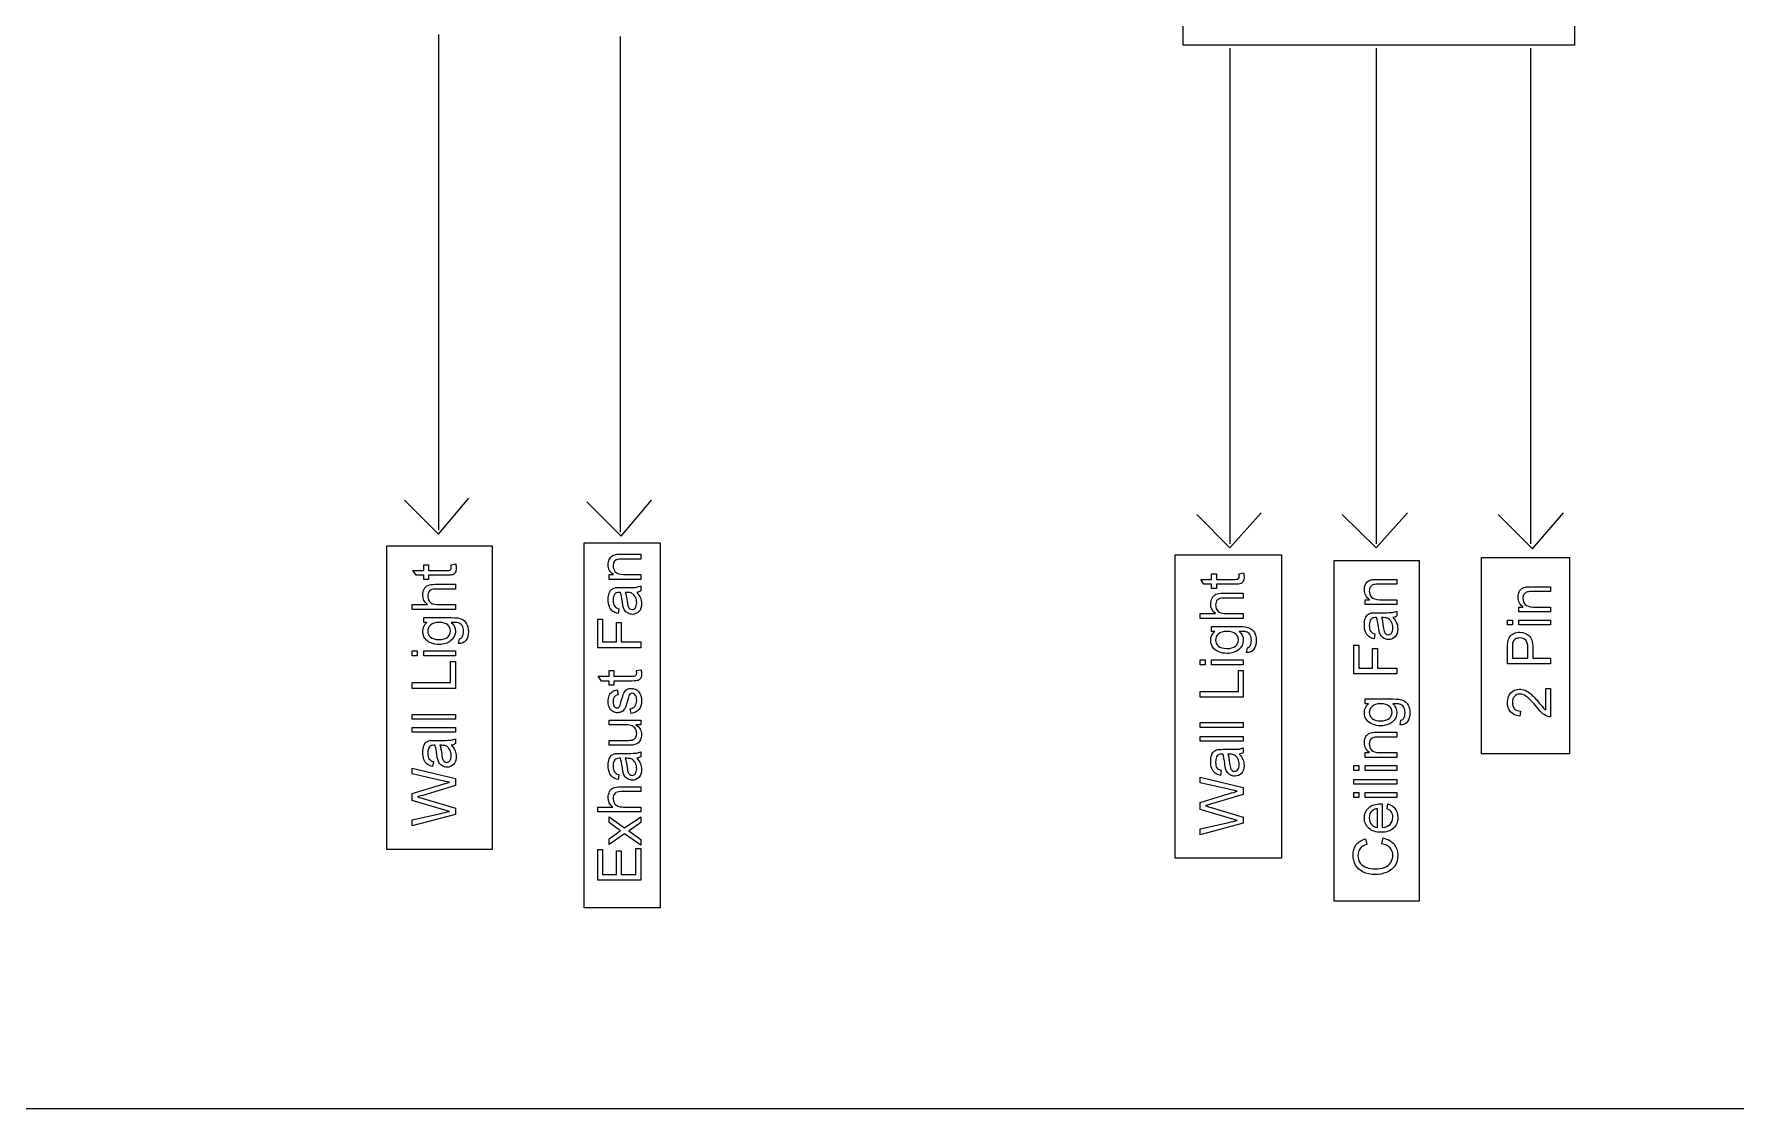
# Model space of a CAD drawing. Header units: millimetres. Extents: x 15 to 286, y 44 to 202.
# Drawn here: x 88.6 to 162.5, y 44.4 to 91 of the extents above; entities that cross this region are included whole.
import ezdxf

# ---------------------------------------------------------------- set-up
doc = ezdxf.new("R2010")
doc.units = ezdxf.units.MM
doc.layers.get('0').update_dxf_attribs({"linetype": 'CONTINUOUS'})

msp = doc.modelspace()

# ---------------------------------------------------------------- linework, layer by layer
at = {"color": 0}
for p, q in [((138.501, 90.551), (138.501, 99.314)), ((155.476, 99.314), (155.476, 90.551)), ((155.476, 90.551), (138.501, 90.551)), ((103.957, 68.8344), (108.529, 68.8344)), ((103.957, 55.6687), (103.957, 68.8344)), ((108.529, 68.8344), (108.529, 55.6687)), ((112.509, 68.961), (115.81, 68.961)), ((112.509, 53.129), (112.509, 68.961)), ((115.81, 68.961), (115.81, 53.129)), ((105.551, 67.7693), (105.551, 68.0159)), ((105.551, 68.0159), (105.763, 68.0159)), ((105.763, 68.0159), (105.763, 67.7693)), ((106.741, 68.0159), (106.941, 68.0501)), ((114.122, 68.4749), (114.97, 68.4749)), ((114.97, 68.2625), (114.137, 68.2625)), ((114.97, 68.4749), (114.97, 68.2625)), ((138.162, 68.4526), (142.776, 68.4526)), ((138.162, 55.287), (138.162, 68.4526)), ((142.776, 68.4526), (142.776, 55.287)), ((145.062, 68.199), (148.746, 68.199)), ((145.062, 53.425), (145.062, 68.199)), ((148.746, 68.199), (148.746, 53.425)), ((151.455, 68.326), (155.265, 68.326)), ((151.455, 59.8166), (151.455, 68.326)), ((155.265, 68.326), (155.265, 59.8166)), ((105.22, 67.5569), (105.085, 67.7693)), ((105.085, 67.7693), (105.551, 67.7693)), ((105.551, 67.5569), (105.22, 67.5569)), ((105.551, 67.3806), (105.551, 67.5569)), ((105.763, 67.3806), (105.551, 67.3806)), ((105.763, 67.7693), (106.561, 67.7693)), ((106.546, 67.5569), (105.763, 67.5569)), ((105.763, 67.5569), (105.763, 67.3806)), ((113.594, 67.3806), (113.594, 67.5929)), ((113.594, 67.5929), (113.785, 67.5929)), ((114.97, 67.3806), (113.594, 67.3806)), ((114.223, 67.5929), (114.97, 67.5929)), ((114.97, 67.5929), (114.97, 67.3806)), ((139.405, 67.1682), (139.269, 67.3806)), ((139.269, 67.3806), (139.736, 67.3806)), ((139.736, 67.3806), (139.736, 67.6271)), ((139.736, 67.6271), (139.947, 67.6271)), ((139.947, 67.6271), (139.947, 67.3806)), ((139.947, 67.3806), (140.746, 67.3806)), ((140.927, 67.6271), (141.126, 67.6631)), ((146.931, 67.3806), (147.778, 67.3806)), ((147.778, 67.3806), (147.778, 67.1682)), ((106.052, 67.1682), (106.928, 67.1682)), ((106.928, 66.9576), (106.059, 66.9576)), ((106.928, 67.1682), (106.928, 66.9576)), ((114.078, 67.0278), (114.381, 67.0278)), ((114.377, 66.8154), (114.3, 66.8154)), ((114.793, 66.8154), (114.793, 66.8154)), ((114.97, 67.098), (114.97, 66.8874)), ((139.736, 67.1682), (139.405, 67.1682)), ((139.736, 66.9918), (139.736, 67.1682)), ((139.947, 66.9918), (139.736, 66.9918)), ((140.729, 67.1682), (139.947, 67.1682)), ((139.947, 67.1682), (139.947, 66.9918)), ((140.237, 66.7812), (141.111, 66.7812)), ((141.111, 66.5688), (140.244, 66.5688)), ((141.111, 66.7812), (141.111, 66.5688)), ((146.403, 66.2862), (146.403, 66.4986)), ((146.403, 66.4986), (146.593, 66.4986)), ((147.778, 67.1682), (146.946, 67.1682)), ((147.031, 66.4986), (147.778, 66.4986)), ((147.778, 66.4986), (147.778, 66.2862)), ((153.598, 67.0638), (154.446, 67.0638)), ((154.446, 66.8514), (153.613, 66.8514)), ((154.446, 67.0638), (154.446, 66.8514)), ((105.058, 66.0756), (105.058, 66.2862)), ((105.058, 66.2862), (105.715, 66.2862)), ((106.928, 66.0756), (105.058, 66.0756)), ((105.551, 65.5105), (105.551, 65.7229)), ((105.551, 65.7229), (106.744, 65.7229)), ((106.178, 66.2862), (106.928, 66.2862)), ((106.928, 66.2862), (106.928, 66.0756)), ((114.017, 66.1098), (113.983, 65.8992)), ((139.241, 65.6869), (139.241, 65.8992)), ((139.241, 65.8992), (139.9, 65.8992)), ((140.363, 65.8992), (141.111, 65.8992)), ((141.111, 65.8992), (141.111, 65.6869)), ((147.778, 66.2862), (146.403, 66.2862)), ((146.886, 65.9335), (147.189, 65.9335)), ((147.186, 65.7214), (147.108, 65.7229)), ((147.602, 65.7229), (147.602, 65.7229)), ((147.778, 66.0054), (147.778, 65.7931)), ((153.07, 65.9694), (153.07, 66.1818)), ((153.07, 66.1818), (153.26, 66.1818)), ((154.446, 65.9694), (153.07, 65.9694)), ((153.698, 66.1818), (154.446, 66.1818)), ((154.446, 66.1818), (154.446, 65.9694)), ((105.693, 65.5105), (105.551, 65.5105)), ((113.101, 64.4179), (113.101, 65.6527)), ((113.101, 65.6527), (113.312, 65.6527)), ((113.312, 65.6527), (113.312, 64.6645)), ((113.911, 64.6645), (113.911, 65.5105)), ((113.911, 65.5105), (114.124, 65.5105)), ((114.124, 65.5105), (114.124, 64.6645)), ((141.111, 65.6869), (139.241, 65.6869)), ((139.736, 65.1235), (139.736, 65.3341)), ((139.736, 65.3341), (140.928, 65.3341)), ((139.876, 65.1235), (139.736, 65.1235)), ((146.826, 65.0173), (146.792, 64.8049)), ((152.576, 65.4043), (152.576, 65.6167)), ((152.576, 65.6167), (152.789, 65.6167)), ((152.789, 65.4043), (152.576, 65.4043)), ((152.789, 65.6167), (152.789, 65.4043)), ((153.07, 65.4043), (153.07, 65.6167)), ((153.07, 65.6167), (154.446, 65.6167)), ((154.446, 65.4043), (153.07, 65.4043)), ((154.446, 65.6167), (154.446, 65.4043)), ((105.058, 64.0652), (105.058, 64.2758)), ((105.058, 64.2758), (105.268, 64.2758)), ((105.268, 64.2758), (105.268, 64.0652)), ((105.551, 64.0652), (105.551, 64.2758)), ((105.551, 64.2758), (106.928, 64.2758)), ((106.928, 64.2758), (106.928, 64.0652)), ((107.068, 64.5943), (107.104, 64.8049)), ((107.068, 64.5943), (107.068, 64.5943)), ((114.97, 64.4179), (113.101, 64.4179)), ((113.312, 64.6645), (113.911, 64.6645)), ((114.124, 64.6645), (114.97, 64.6645)), ((114.97, 64.6645), (114.97, 64.4179)), ((141.252, 64.2056), (141.288, 64.4179)), ((145.91, 63.2876), (145.91, 64.5223)), ((145.91, 64.5223), (146.12, 64.5223)), ((146.12, 64.5223), (146.12, 63.536)), ((146.72, 63.536), (146.72, 64.3819)), ((146.72, 64.3819), (146.932, 64.3819)), ((146.932, 64.3819), (146.932, 63.536)), ((152.576, 63.7124), (152.576, 64.3915)), ((152.789, 64.4151), (152.789, 63.959)), ((153.458, 63.959), (153.458, 64.419)), ((153.671, 64.4179), (153.671, 63.959)), ((105.268, 64.0652), (105.058, 64.0652)), ((106.928, 64.0652), (105.551, 64.0652)), ((106.715, 62.9006), (106.715, 63.8168)), ((106.715, 63.8168), (106.928, 63.8168)), ((106.928, 63.8168), (106.928, 62.654)), ((139.241, 63.6764), (139.241, 63.8888)), ((139.241, 63.8888), (139.453, 63.8888)), ((139.453, 63.6764), (139.241, 63.6764)), ((139.453, 63.8888), (139.453, 63.6764)), ((139.736, 63.6764), (139.736, 63.8888)), ((139.736, 63.8888), (141.111, 63.8888)), ((141.111, 63.6764), (139.736, 63.6764)), ((141.111, 63.8888), (141.111, 63.6764)), ((141.252, 64.2056), (141.252, 64.2056)), ((146.12, 63.536), (146.72, 63.536)), ((146.932, 63.536), (147.778, 63.536)), ((147.778, 63.536), (147.778, 63.2876)), ((154.446, 63.7124), (152.576, 63.7124)), ((152.789, 63.959), (153.458, 63.959)), ((153.671, 63.959), (154.446, 63.959)), ((154.446, 63.959), (154.446, 63.7124)), ((105.058, 62.654), (105.058, 62.9006)), ((105.058, 62.9006), (106.715, 62.9006)), ((113.264, 62.9708), (113.129, 63.1832)), ((113.129, 63.1832), (113.594, 63.1832)), ((113.594, 62.9708), (113.264, 62.9708)), ((113.594, 63.1832), (113.594, 63.4298)), ((113.594, 63.4298), (113.807, 63.4298)), ((113.594, 62.7944), (113.594, 62.9708)), ((113.807, 62.7944), (113.594, 62.7944)), ((113.807, 63.4298), (113.807, 63.1832)), ((113.807, 63.1832), (114.604, 63.1832)), ((114.589, 62.9708), (113.807, 62.9708)), ((113.807, 62.9708), (113.807, 62.7944)), ((114.785, 63.4298), (114.985, 63.464)), ((140.899, 62.5119), (140.899, 63.4298)), ((140.899, 63.4298), (141.111, 63.4298)), ((141.111, 63.4298), (141.111, 62.2653)), ((147.778, 63.2876), (145.91, 63.2876)), ((106.928, 62.654), (105.058, 62.654)), ((113.947, 62.5821), (113.983, 62.3715)), ((139.241, 62.2653), (139.241, 62.5119)), ((139.241, 62.5119), (140.899, 62.5119)), ((141.111, 62.2653), (139.241, 62.2653)), ((146.403, 61.9827), (146.403, 62.1951)), ((146.403, 62.1951), (147.596, 62.1951)), ((154.234, 62.654), (154.446, 62.654)), ((154.234, 61.7153), (154.234, 62.654)), ((154.446, 62.654), (154.446, 61.4193)), ((105.058, 61.3131), (105.058, 61.5237)), ((105.058, 61.5237), (106.928, 61.5237)), ((106.928, 61.3131), (105.058, 61.3131)), ((106.928, 61.5237), (106.928, 61.3131)), ((114.547, 61.5597), (114.512, 61.7721)), ((146.543, 61.9827), (146.403, 61.9827)), ((153.142, 61.6659), (153.106, 61.4535)), ((105.058, 60.748), (105.058, 60.9604)), ((105.058, 60.9604), (106.928, 60.9604)), ((106.928, 60.748), (105.058, 60.748)), ((106.928, 60.9604), (106.928, 60.748)), ((113.594, 61.0665), (113.594, 61.2771)), ((113.594, 61.2771), (114.97, 61.2771)), ((114.328, 61.0665), (113.594, 61.0665)), ((114.97, 61.0665), (114.762, 61.0665)), ((114.97, 61.2771), (114.97, 61.0665)), ((139.241, 60.9604), (139.241, 61.171)), ((139.241, 61.171), (141.111, 61.171)), ((141.111, 60.9604), (139.241, 60.9604)), ((139.241, 60.361), (139.241, 60.5716)), ((139.241, 60.5716), (141.111, 60.5716)), ((141.111, 61.171), (141.111, 60.9604)), ((141.111, 60.5716), (141.111, 60.361)), ((146.931, 60.748), (147.778, 60.748)), ((147.778, 60.748), (147.778, 60.5374)), ((147.92, 61.0665), (147.954, 61.2771)), ((147.92, 61.0665), (147.92, 61.0665)), ((106.036, 60.3952), (106.338, 60.3952)), ((106.334, 60.1832), (106.256, 60.1846)), ((106.751, 60.1846), (106.751, 60.1846)), ((106.928, 60.4654), (106.928, 60.2548)), ((113.594, 60.1846), (113.594, 60.3952)), ((113.594, 60.3952), (114.354, 60.3952)), ((114.449, 60.1846), (113.594, 60.1846)), ((114.078, 59.8318), (114.381, 59.8318)), ((114.97, 59.902), (114.97, 59.6896)), ((141.111, 60.361), (139.241, 60.361)), ((140.22, 60.0082), (140.523, 60.0082)), ((141.111, 60.0784), (141.111, 59.866)), ((146.403, 59.6554), (146.403, 59.866)), ((146.403, 59.866), (146.593, 59.866)), ((147.778, 60.5374), (146.946, 60.5374)), ((147.031, 59.866), (147.778, 59.866)), ((147.778, 59.866), (147.778, 59.6554)), ((155.265, 59.8166), (151.455, 59.8166)), ((105.058, 58.9414), (105.058, 59.1965)), ((105.058, 59.1965), (106.928, 58.7389)), ((105.974, 59.479), (105.94, 59.2667)), ((114.377, 59.618), (114.3, 59.6194)), ((114.793, 59.6194), (114.793, 59.6194)), ((140.159, 59.0903), (140.123, 58.8779)), ((140.518, 59.7944), (140.442, 59.7958)), ((140.935, 59.7958), (140.935, 59.7958)), ((145.91, 59.0903), (145.91, 59.3027)), ((145.91, 59.3027), (146.12, 59.3027)), ((146.12, 59.0903), (145.91, 59.0903)), ((146.12, 59.3027), (146.12, 59.0903)), ((147.778, 59.6554), (146.403, 59.6554)), ((146.403, 59.0903), (146.403, 59.3027)), ((146.403, 59.3027), (147.778, 59.3027)), ((147.778, 59.0903), (146.403, 59.0903)), ((147.778, 59.3027), (147.778, 59.0903)), ((106.292, 58.6631), (105.058, 58.9414)), ((105.058, 58.094), (106, 58.3777)), ((106.928, 58.4398), (105.508, 58.0111)), ((106.928, 58.7389), (106.928, 58.4398)), ((114.017, 58.9139), (113.983, 58.7015)), ((114.096, 58.3847), (114.97, 58.3847)), ((114.97, 58.3847), (114.97, 58.1723)), ((139.241, 58.5541), (139.241, 58.8077)), ((139.241, 58.8077), (141.111, 58.3501)), ((140.476, 58.2747), (139.241, 58.5541)), ((141.111, 58.3501), (141.111, 58.0513)), ((145.91, 58.4909), (145.91, 58.7015)), ((145.91, 58.7015), (147.778, 58.7015)), ((147.778, 58.4909), (145.91, 58.4909)), ((147.778, 58.7015), (147.778, 58.4909)), ((105.058, 57.7921), (105.058, 58.094)), ((106.327, 57.4104), (105.058, 57.7921)), ((105.527, 57.8707), (106.928, 57.4506)), ((114.97, 58.1723), (114.103, 58.1723)), ((139.241, 57.7053), (140.184, 57.9907)), ((139.241, 57.4036), (139.241, 57.7053)), ((141.111, 58.0513), (139.692, 57.6241)), ((145.91, 57.9258), (145.91, 58.1381)), ((145.91, 58.1381), (146.12, 58.1381)), ((146.12, 57.9258), (145.91, 57.9258)), ((146.12, 58.1381), (146.12, 57.9258)), ((146.403, 57.9258), (146.403, 58.1381)), ((146.403, 58.1381), (147.778, 58.1381)), ((147.778, 57.9258), (146.403, 57.9258)), ((147.144, 57.6432), (147.144, 56.6208)), ((147.355, 57.4298), (147.391, 57.6379)), ((147.778, 58.1381), (147.778, 57.9258)), ((105.058, 56.9447), (106.298, 57.2258)), ((106.928, 57.186), (105.058, 56.691)), ((105.058, 56.691), (105.058, 56.9447)), ((106.928, 57.4506), (106.928, 57.186)), ((113.101, 57.2904), (113.101, 57.5028)), ((113.101, 57.5028), (113.758, 57.5028)), ((114.97, 57.2904), (113.101, 57.2904)), ((113.594, 56.8332), (113.594, 57.084)), ((113.594, 57.084), (114.271, 56.599)), ((114.221, 57.5028), (114.97, 57.5028)), ((114.271, 56.599), (114.97, 57.0798)), ((114.97, 57.5028), (114.97, 57.2904)), ((114.97, 57.0798), (114.97, 56.8276)), ((140.512, 57.0219), (139.241, 57.4036)), ((139.712, 57.482), (141.111, 57.0618)), ((141.111, 57.0618), (141.111, 56.7986)), ((146.932, 56.6208), (146.932, 57.4326)), ((147.355, 57.4298), (147.355, 57.4298)), ((113.949, 56.5796), (113.594, 56.8332)), ((113.594, 56.1315), (113.954, 56.3795)), ((114.271, 56.3467), (113.594, 55.8793)), ((113.594, 55.8793), (113.594, 56.1315)), ((114.97, 55.8451), (114.271, 56.3467)), ((114.563, 56.5478), (114.45, 56.4691)), ((114.45, 56.4691), (114.97, 56.0973)), ((114.97, 56.8276), (114.563, 56.5478)), ((139.241, 56.5573), (140.483, 56.8371)), ((141.111, 56.7986), (139.241, 56.304)), ((139.241, 56.304), (139.241, 56.5573)), ((146.419, 56.1277), (146.477, 55.8793)), ((147.125, 55.9153), (147.187, 56.1619)), ((108.529, 55.6687), (103.957, 55.6687)), ((113.101, 54.3278), (113.101, 55.6687)), ((113.101, 55.6687), (113.312, 55.6687)), ((113.312, 55.6687), (113.312, 54.5744)), ((113.911, 54.5744), (113.911, 55.5985)), ((113.911, 55.5985), (114.124, 55.5985)), ((114.124, 55.5985), (114.124, 54.5744)), ((114.759, 54.5744), (114.759, 55.7029)), ((114.759, 55.7029), (114.97, 55.7029)), ((114.97, 56.0973), (114.97, 55.8451)), ((114.97, 55.7029), (114.97, 54.3278)), ((142.776, 55.287), (138.162, 55.287)), ((114.97, 54.3278), (113.101, 54.3278)), ((113.312, 54.5744), (113.911, 54.5744)), ((114.124, 54.5744), (114.759, 54.5744)), ((148.746, 53.425), (145.062, 53.425)), ((115.81, 53.129), (112.509, 53.129)), ((286.243, 44.4073), (14.8029, 44.4073))]:
    msp.add_line(p, q, dxfattribs=at)
at = {"color": 3}
for p, q in [((106.2, 91.0167), (106.2, 69.511)), ((114.074, 90.9327), (114.074, 69.427)), ((140.532, 90.424), (140.532, 68.9183)), ((146.882, 90.424), (146.882, 68.9183)), ((153.571, 90.424), (153.571, 68.9183)), ((106.2, 69.3416), (107.513, 70.9083)), ((104.719, 70.8244), (106.2, 69.3416)), ((112.635, 70.739), (114.117, 69.2573)), ((114.117, 69.2573), (115.429, 70.8244)), ((139.094, 70.189), (140.532, 68.749)), ((140.532, 68.749), (141.887, 70.273)), ((145.401, 70.189), (146.882, 68.749)), ((146.882, 68.749), (148.237, 70.273)), ((152.174, 70.189), (153.656, 68.7077)), ((153.656, 68.7077), (155.01, 70.273))]:
    msp.add_line(p, q, dxfattribs=at)
at = {"color": 0}
for points in [[(106.751, 67.9069), (106.751, 67.9358), (106.748, 67.9718), (106.741, 68.0159)], [(106.941, 68.0501), (106.95, 67.9856), (106.962, 67.9277), (106.962, 67.8766)], [(113.558, 68.0173), (113.558, 68.1094), (113.574, 68.1715), (113.604, 68.2392)], [(113.785, 67.5929), (113.63, 67.6906), (113.558, 67.8325), (113.558, 68.0173)], [(113.604, 68.2392), (113.63, 68.3147), (113.673, 68.3578), (113.721, 68.3906)], [(113.721, 68.3906), (113.763, 68.4294), (113.827, 68.4484), (113.895, 68.4611)], [(113.812, 68.1359), (113.783, 68.0942), (113.771, 68.0325), (113.771, 67.9676)], [(113.771, 67.9676), (113.771, 67.8699), (113.803, 67.7774), (113.865, 67.703)], [(113.925, 68.235), (113.874, 68.2255), (113.841, 68.1824), (113.812, 68.1359)], [(113.895, 68.4611), (113.932, 68.4749), (114.014, 68.4749), (114.122, 68.4749)], [(114.137, 68.2625), (114.038, 68.2625), (113.972, 68.253), (113.925, 68.235)], [(106.819, 67.5845), (106.765, 67.5679), (106.684, 67.5569), (106.546, 67.5569)], [(106.561, 67.7693), (106.62, 67.7693), (106.67, 67.7732), (106.689, 67.7817)], [(106.689, 67.7817), (106.704, 67.7982), (106.722, 67.8035), (106.735, 67.8243)], [(106.735, 67.8243), (106.739, 67.8476), (106.751, 67.8713), (106.751, 67.9069)], [(106.923, 67.6822), (106.886, 67.6409), (106.861, 67.6039), (106.819, 67.5845)], [(106.962, 67.8766), (106.962, 67.8035), (106.95, 67.7277), (106.923, 67.6822)], [(113.865, 67.703), (113.92, 67.6395), (114.046, 67.5929), (114.223, 67.5929)], [(141.002, 67.1971), (140.948, 67.1809), (140.869, 67.1682), (140.729, 67.1682)], [(140.746, 67.3806), (140.804, 67.3806), (140.855, 67.3848), (140.873, 67.3929)], [(140.873, 67.3929), (140.889, 67.4095), (140.907, 67.4165), (140.918, 67.4356)], [(140.918, 67.4356), (140.924, 67.4606), (140.935, 67.4825), (140.935, 67.5199)], [(140.935, 67.5199), (140.935, 67.5474), (140.932, 67.5831), (140.927, 67.6271)], [(141.107, 67.2938), (141.07, 67.2539), (141.045, 67.2151), (141.002, 67.1971)], [(141.147, 67.4882), (141.147, 67.4165), (141.133, 67.3407), (141.107, 67.2938)], [(141.126, 67.6631), (141.134, 67.5982), (141.147, 67.5404), (141.147, 67.4882)], [(146.412, 67.1463), (146.439, 67.2207), (146.481, 67.2634), (146.529, 67.298)], [(146.529, 67.298), (146.571, 67.335), (146.636, 67.3544), (146.703, 67.3682)], [(146.703, 67.3682), (146.74, 67.3806), (146.822, 67.3806), (146.931, 67.3806)], [(105.517, 66.6972), (105.517, 66.8016), (105.536, 66.886), (105.577, 66.9604)], [(105.715, 66.2862), (105.574, 66.3952), (105.517, 66.5318), (105.517, 66.6972)], [(105.577, 66.9604), (105.609, 67.0458), (105.672, 67.0885), (105.744, 67.1202)], [(105.807, 66.8789), (105.751, 66.8295), (105.727, 66.7551), (105.727, 66.6598)], [(105.727, 66.6598), (105.727, 66.5939), (105.745, 66.5219), (105.781, 66.4602)], [(105.744, 67.1202), (105.809, 67.1572), (105.917, 67.1682), (106.052, 67.1682)], [(105.781, 66.4602), (105.811, 66.3981), (105.865, 66.354), (105.926, 66.3265)], [(106.059, 66.9576), (105.94, 66.9576), (105.859, 66.9315), (105.807, 66.8789)], [(113.558, 66.5067), (113.558, 66.6309), (113.574, 66.7149), (113.601, 66.7865)], [(113.608, 66.2009), (113.571, 66.2947), (113.558, 66.391), (113.558, 66.5067)], [(113.601, 66.7865), (113.628, 66.868), (113.665, 66.9121), (113.707, 66.9452)], [(113.707, 66.9452), (113.748, 66.9823), (113.803, 67.0031), (113.867, 67.0168)], [(113.845, 66.7494), (113.794, 66.6983), (113.771, 66.5977), (113.771, 66.4767)], [(113.771, 66.4767), (113.771, 66.372), (113.789, 66.2824), (113.826, 66.2284)], [(114.031, 66.8154), (113.939, 66.8154), (113.881, 66.7935), (113.845, 66.7494)], [(113.867, 67.0168), (113.899, 67.0278), (113.979, 67.0278), (114.078, 67.0278)], [(114.088, 66.8154), (114.059, 66.8154), (114.04, 66.8154), (114.031, 66.8154)], [(114.171, 66.4023), (114.143, 66.5977), (114.119, 66.7262), (114.088, 66.8154)], [(114.3, 66.8154), (114.332, 66.7272), (114.358, 66.5949), (114.38, 66.4185)], [(114.588, 66.7755), (114.538, 66.8031), (114.469, 66.8154), (114.377, 66.8154)], [(114.381, 67.0278), (114.588, 67.0278), (114.729, 67.032), (114.791, 67.0415)], [(114.737, 66.6143), (114.694, 66.6958), (114.649, 66.7413), (114.588, 66.7755)], [(114.793, 66.3649), (114.793, 66.4683), (114.776, 66.5413), (114.737, 66.6143)], [(114.791, 67.0415), (114.843, 67.0595), (114.913, 67.0705), (114.97, 67.098)], [(114.97, 66.8874), (114.92, 66.85), (114.861, 66.8267), (114.793, 66.8154)], [(114.793, 66.8154), (114.872, 66.7385), (114.925, 66.6598), (114.959, 66.5812)], [(114.959, 66.5812), (114.982, 66.5095), (115.006, 66.4185), (115.006, 66.3279)], [(139.7, 66.3085), (139.7, 66.4146), (139.721, 66.4972), (139.761, 66.5716)], [(139.761, 66.5716), (139.792, 66.657), (139.856, 66.6997), (139.928, 66.7329)], [(139.991, 66.4916), (139.936, 66.4422), (139.912, 66.3663), (139.912, 66.2711)], [(139.928, 66.7329), (139.994, 66.7688), (140.103, 66.7812), (140.237, 66.7812)], [(140.244, 66.5688), (140.123, 66.5688), (140.043, 66.5441), (139.991, 66.4916)], [(146.367, 66.923), (146.367, 67.0154), (146.382, 67.0789), (146.412, 67.1463)], [(146.593, 66.4986), (146.439, 66.5963), (146.367, 66.7385), (146.367, 66.923)], [(146.62, 67.0415), (146.592, 67.0017), (146.579, 66.9382), (146.579, 66.8747)], [(146.579, 66.8747), (146.579, 66.777), (146.611, 66.6845), (146.673, 66.6101)], [(146.734, 67.1407), (146.683, 67.1311), (146.649, 67.0885), (146.62, 67.0415)], [(146.673, 66.6101), (146.728, 66.5455), (146.855, 66.4986), (147.031, 66.4986)], [(146.946, 67.1682), (146.847, 67.1682), (146.78, 67.1587), (146.734, 67.1407)], [(153.035, 66.6062), (153.035, 66.6983), (153.051, 66.7604), (153.081, 66.8281)], [(153.26, 66.1818), (153.106, 66.2795), (153.035, 66.4214), (153.035, 66.6062)], [(153.081, 66.8281), (153.107, 66.9036), (153.148, 66.9466), (153.198, 66.9794)], [(153.198, 66.9794), (153.239, 67.0183), (153.304, 67.0373), (153.37, 67.05)], [(153.289, 66.7247), (153.259, 66.6831), (153.246, 66.6214), (153.246, 66.5565)], [(153.246, 66.5565), (153.246, 66.4587), (153.278, 66.3663), (153.341, 66.2919)], [(153.402, 66.8239), (153.349, 66.8143), (153.317, 66.7713), (153.289, 66.7247)], [(153.37, 67.05), (153.407, 67.0638), (153.49, 67.0638), (153.598, 67.0638)], [(153.613, 66.8514), (153.513, 66.8514), (153.447, 66.8419), (153.402, 66.8239)], [(105.926, 66.3265), (105.979, 66.3099), (106.072, 66.2862), (106.178, 66.2862)], [(106.744, 65.7229), (106.95, 65.7229), (107.111, 65.7006), (107.202, 65.6594)], [(113.746, 65.9984), (113.683, 66.0481), (113.64, 66.1127), (113.608, 66.2009)], [(113.983, 65.8992), (113.885, 65.9183), (113.807, 65.9529), (113.746, 65.9984)], [(113.826, 66.2284), (113.855, 66.1829), (113.925, 66.1363), (114.017, 66.1098)], [(114.205, 66.1956), (114.19, 66.2478), (114.181, 66.3099), (114.171, 66.4023)], [(114.283, 66.0287), (114.244, 66.0823), (114.223, 66.1335), (114.205, 66.1956)], [(114.42, 65.9088), (114.358, 65.9476), (114.317, 65.979), (114.283, 66.0287)], [(114.38, 66.4185), (114.39, 66.3208), (114.408, 66.2464), (114.424, 66.2051)], [(114.606, 65.8633), (114.53, 65.8633), (114.475, 65.8784), (114.42, 65.9088)], [(114.424, 66.2051), (114.434, 66.1681), (114.463, 66.1321), (114.493, 66.1088)], [(114.493, 66.1088), (114.518, 66.0866), (114.558, 66.0756), (114.595, 66.0756)], [(114.595, 66.0756), (114.647, 66.0756), (114.7, 66.0989), (114.737, 66.1487)], [(114.893, 65.9832), (114.808, 65.9102), (114.723, 65.8633), (114.606, 65.8633)], [(114.737, 66.1487), (114.771, 66.2093), (114.793, 66.27), (114.793, 66.3649)], [(115.006, 66.3279), (115.006, 66.1885), (114.969, 66.0647), (114.893, 65.9832)], [(139.9, 65.8992), (139.759, 66.0065), (139.7, 66.143), (139.7, 66.3085)], [(139.912, 66.2711), (139.912, 66.2065), (139.93, 66.1349), (139.966, 66.0714)], [(139.966, 66.0714), (139.995, 66.0107), (140.049, 65.9652), (140.111, 65.9391)], [(140.111, 65.9391), (140.164, 65.9225), (140.255, 65.8992), (140.363, 65.8992)], [(146.41, 65.6925), (146.436, 65.7751), (146.473, 65.8178), (146.516, 65.8509)], [(146.516, 65.8509), (146.556, 65.8894), (146.611, 65.9088), (146.675, 65.9225)], [(146.84, 65.7229), (146.747, 65.7229), (146.69, 65.6992), (146.654, 65.6551)], [(146.675, 65.9225), (146.707, 65.9335), (146.787, 65.9335), (146.886, 65.9335)], [(146.896, 65.7214), (146.867, 65.7229), (146.848, 65.7229), (146.84, 65.7229)], [(146.979, 65.308), (146.951, 65.5038), (146.928, 65.6332), (146.896, 65.7214)], [(147.108, 65.7229), (147.14, 65.6347), (147.168, 65.501), (147.188, 65.3246)], [(147.396, 65.683), (147.347, 65.7105), (147.278, 65.7214), (147.186, 65.7214)], [(147.189, 65.9335), (147.396, 65.9335), (147.537, 65.9391), (147.599, 65.9486)], [(147.599, 65.9486), (147.651, 65.9652), (147.721, 65.9765), (147.778, 66.0054)], [(147.778, 65.7931), (147.729, 65.756), (147.669, 65.7324), (147.602, 65.7229)], [(147.602, 65.7229), (147.68, 65.6442), (147.734, 65.5669), (147.767, 65.4872)], [(153.341, 66.2919), (153.396, 66.2284), (153.523, 66.1818), (153.698, 66.1818)], [(105.517, 65.1274), (105.517, 65.2928), (105.574, 65.4099), (105.693, 65.5105)], [(105.607, 64.8243), (105.54, 64.9153), (105.517, 65.0102), (105.517, 65.1274)], [(105.851, 65.4004), (105.763, 65.3288), (105.727, 65.2392), (105.727, 65.1358)], [(105.727, 65.1358), (105.727, 65.042), (105.768, 64.9482), (105.85, 64.8765)], [(106.221, 65.5105), (106.046, 65.5105), (105.934, 65.4749), (105.851, 65.4004)], [(106.595, 65.4043), (106.509, 65.4763), (106.39, 65.5105), (106.221, 65.5105)], [(106.715, 65.1397), (106.715, 65.2515), (106.675, 65.3327), (106.595, 65.4043)], [(106.595, 64.8751), (106.668, 64.9457), (106.715, 65.0339), (106.715, 65.1397)], [(106.928, 65.1387), (106.928, 64.9609), (106.859, 64.812), (106.722, 64.71)], [(107.041, 65.4939), (106.992, 65.5119), (106.899, 65.5119), (106.751, 65.5105)], [(106.751, 65.5105), (106.868, 65.4113), (106.928, 65.2872), (106.928, 65.1387)], [(107.217, 65.3743), (107.173, 65.4431), (107.116, 65.4734), (107.041, 65.4939)], [(107.202, 65.6594), (107.281, 65.6262), (107.362, 65.5507), (107.413, 65.4583)], [(107.28, 65.1235), (107.28, 65.2307), (107.258, 65.315), (107.217, 65.3743)], [(107.228, 64.885), (107.255, 64.951), (107.28, 65.0215), (107.28, 65.1235)], [(107.491, 65.1207), (107.491, 64.9623), (107.457, 64.8324), (107.385, 64.7361)], [(107.413, 65.4583), (107.457, 65.3729), (107.491, 65.2544), (107.491, 65.1207)], [(139.7, 64.739), (139.7, 64.9041), (139.759, 65.0215), (139.876, 65.1235)], [(140.036, 65.0131), (139.947, 64.9414), (139.912, 64.8504), (139.912, 64.7485)], [(140.404, 65.1235), (140.231, 65.1235), (140.119, 65.0861), (140.036, 65.0131)], [(140.781, 65.0159), (140.693, 65.0875), (140.575, 65.1235), (140.404, 65.1235)], [(140.899, 64.7513), (140.899, 64.8628), (140.859, 64.9457), (140.781, 65.0159)], [(140.928, 65.3341), (141.133, 65.3341), (141.296, 65.3136), (141.385, 65.2709)], [(141.225, 65.1055), (141.176, 65.1235), (141.082, 65.1235), (140.935, 65.1235)], [(140.935, 65.1235), (141.053, 65.0226), (141.111, 64.8988), (141.111, 64.7513)], [(141.4, 64.987), (141.356, 65.0558), (141.3, 65.0847), (141.225, 65.1055)], [(141.385, 65.2709), (141.465, 65.2378), (141.545, 65.1619), (141.598, 65.0709)], [(141.464, 64.7347), (141.464, 64.8437), (141.443, 64.9277), (141.4, 64.987)], [(141.598, 65.0709), (141.64, 64.9841), (141.676, 64.8656), (141.676, 64.7319)], [(146.367, 65.4128), (146.367, 65.5366), (146.382, 65.6209), (146.41, 65.6925)], [(146.417, 65.1069), (146.379, 65.2004), (146.367, 65.297), (146.367, 65.4128)], [(146.554, 64.9055), (146.491, 64.9538), (146.448, 65.0187), (146.417, 65.1069)], [(146.654, 65.6551), (146.602, 65.6043), (146.579, 65.5038), (146.579, 65.3838)], [(146.579, 65.3838), (146.579, 65.2776), (146.597, 65.188), (146.634, 65.1358)], [(146.634, 65.1358), (146.663, 65.0903), (146.734, 65.042), (146.826, 65.0173)], [(147.013, 65.1027), (146.998, 65.1538), (146.99, 65.2156), (146.979, 65.308)], [(147.092, 64.9358), (147.052, 64.9884), (147.031, 65.0406), (147.013, 65.1027)], [(147.188, 65.3246), (147.198, 65.2279), (147.216, 65.1538), (147.233, 65.1122)], [(147.233, 65.1122), (147.242, 65.0737), (147.271, 65.0378), (147.301, 65.0159)], [(147.301, 65.0159), (147.326, 64.9937), (147.366, 64.9813), (147.403, 64.9813)], [(147.545, 65.5204), (147.502, 65.6029), (147.457, 65.6484), (147.396, 65.683)], [(147.403, 64.9813), (147.455, 64.9813), (147.508, 65.0064), (147.545, 65.0543)], [(147.602, 65.2709), (147.602, 65.3743), (147.584, 65.4484), (147.545, 65.5204)], [(147.545, 65.0543), (147.58, 65.115), (147.602, 65.1771), (147.602, 65.2709)], [(147.814, 65.2336), (147.814, 65.0946), (147.777, 64.9704), (147.701, 64.8903)], [(147.767, 65.4872), (147.791, 65.417), (147.814, 65.3246), (147.814, 65.2336)], [(152.68, 64.8878), (152.712, 64.9552), (152.782, 64.9965), (152.858, 65.0325)], [(152.858, 65.0325), (152.922, 65.0752), (153.019, 65.0875), (153.11, 65.0875)], [(153.11, 65.0875), (153.264, 65.0875), (153.399, 65.0392), (153.508, 64.9429)], [(105.865, 64.6257), (105.742, 64.6726), (105.668, 64.7375), (105.607, 64.8243)], [(105.85, 64.8765), (105.926, 64.8173), (106.052, 64.7707), (106.212, 64.7707)], [(106.229, 64.5583), (106.095, 64.5583), (105.977, 64.5806), (105.865, 64.6257)], [(106.212, 64.7707), (106.379, 64.7707), (106.514, 64.8049), (106.595, 64.8751)], [(106.722, 64.71), (106.583, 64.6162), (106.42, 64.5583), (106.229, 64.5583)], [(107.385, 64.7361), (107.315, 64.6493), (107.21, 64.5901), (107.068, 64.5943)], [(107.104, 64.8049), (107.16, 64.8148), (107.202, 64.8409), (107.228, 64.885)], [(139.791, 64.4356), (139.723, 64.528), (139.7, 64.6232), (139.7, 64.739)], [(140.049, 64.2387), (139.928, 64.2842), (139.852, 64.3488), (139.791, 64.4356)], [(139.912, 64.7485), (139.912, 64.6536), (139.952, 64.5597), (140.033, 64.4881)], [(140.033, 64.4881), (140.109, 64.4289), (140.236, 64.3819), (140.397, 64.3819)], [(140.397, 64.3819), (140.563, 64.3819), (140.699, 64.4165), (140.779, 64.4867)], [(140.906, 64.3213), (140.766, 64.2288), (140.605, 64.1696), (140.414, 64.1696)], [(140.779, 64.4867), (140.852, 64.5583), (140.899, 64.6451), (140.899, 64.7513)], [(141.111, 64.7513), (141.111, 64.5721), (141.042, 64.4232), (140.906, 64.3213)], [(141.57, 64.3474), (141.5, 64.2606), (141.394, 64.2027), (141.252, 64.2056)], [(141.288, 64.4179), (141.344, 64.4275), (141.385, 64.4536), (141.412, 64.4962)], [(141.412, 64.4962), (141.441, 64.564), (141.464, 64.6342), (141.464, 64.7347)], [(141.676, 64.7319), (141.676, 64.5749), (141.64, 64.4454), (141.57, 64.3474)], [(146.792, 64.8049), (146.693, 64.8257), (146.615, 64.8589), (146.554, 64.9055)], [(147.228, 64.8159), (147.166, 64.8547), (147.125, 64.8864), (147.092, 64.9358)], [(147.414, 64.7707), (147.338, 64.7707), (147.283, 64.7859), (147.228, 64.8159)], [(147.701, 64.8903), (147.617, 64.8173), (147.531, 64.7707), (147.414, 64.7707)], [(152.576, 64.3915), (152.576, 64.5199), (152.582, 64.6024), (152.594, 64.6659)], [(152.594, 64.6659), (152.602, 64.7665), (152.638, 64.8286), (152.68, 64.8878)], [(152.805, 64.6356), (152.789, 64.6053), (152.789, 64.5223), (152.789, 64.4151)], [(152.915, 64.7845), (152.852, 64.7541), (152.823, 64.6963), (152.805, 64.6356)], [(153.116, 64.8409), (153.035, 64.8409), (152.972, 64.8215), (152.915, 64.7845)], [(153.369, 64.7442), (153.304, 64.8173), (153.225, 64.8409), (153.116, 64.8409)], [(153.458, 64.419), (153.458, 64.583), (153.429, 64.6797), (153.369, 64.7442)], [(153.508, 64.9429), (153.611, 64.8462), (153.671, 64.6698), (153.671, 64.4179)], [(140.414, 64.1696), (140.279, 64.1696), (140.16, 64.1932), (140.049, 64.2387)], [(114.862, 62.9984), (114.807, 62.9818), (114.727, 62.9708), (114.589, 62.9708)], [(114.604, 63.1832), (114.664, 63.1832), (114.713, 63.1871), (114.733, 63.1956)], [(114.733, 63.1956), (114.748, 63.2121), (114.766, 63.2174), (114.777, 63.2382)], [(114.777, 63.2382), (114.782, 63.2615), (114.793, 63.2852), (114.793, 63.3208)], [(114.793, 63.3208), (114.793, 63.3497), (114.791, 63.3857), (114.785, 63.4298)], [(114.966, 63.0961), (114.93, 63.0548), (114.905, 63.0178), (114.862, 62.9984)], [(115.006, 63.2905), (115.006, 63.2174), (114.993, 63.1416), (114.966, 63.0961)], [(114.985, 63.464), (114.993, 63.3995), (115.006, 63.3416), (115.006, 63.2905)], [(113.558, 62.0709), (113.558, 62.1785), (113.575, 62.261), (113.605, 62.3369)], [(113.587, 61.8822), (113.558, 61.951), (113.558, 62.0035), (113.558, 62.0709)], [(113.605, 62.3369), (113.633, 62.4251), (113.68, 62.4706), (113.734, 62.508)], [(113.734, 62.508), (113.776, 62.545), (113.858, 62.5683), (113.947, 62.5821)], [(113.827, 62.2861), (113.783, 62.2445), (113.771, 62.1729), (113.771, 62.0875)], [(113.771, 62.0875), (113.771, 61.9869), (113.787, 61.9139), (113.821, 61.8712)], [(113.983, 62.3715), (113.915, 62.3616), (113.865, 62.3327), (113.827, 62.2861)], [(114.071, 61.9181), (114.072, 61.9495), (114.098, 62.0049), (114.126, 62.1122)], [(114.126, 62.1122), (114.171, 62.2723), (114.208, 62.3782), (114.237, 62.4431)], [(114.237, 62.4431), (114.263, 62.5203), (114.307, 62.5602), (114.361, 62.5972)], [(114.396, 62.1192), (114.344, 61.9594), (114.315, 61.8465), (114.283, 61.7844)], [(114.361, 62.5972), (114.406, 62.6413), (114.483, 62.654), (114.563, 62.654)], [(114.471, 62.3577), (114.442, 62.3231), (114.427, 62.2392), (114.396, 62.1192)], [(114.588, 62.4417), (114.537, 62.4417), (114.5, 62.4141), (114.471, 62.3577)], [(114.563, 62.654), (114.636, 62.654), (114.718, 62.6318), (114.786, 62.5877)], [(114.733, 62.3644), (114.689, 62.4184), (114.643, 62.4417), (114.588, 62.4417)], [(114.722, 61.8793), (114.759, 61.9495), (114.793, 62.0201), (114.793, 62.1259)], [(114.793, 62.1259), (114.793, 62.2445), (114.774, 62.3122), (114.733, 62.3644)], [(114.786, 62.5877), (114.847, 62.5546), (114.91, 62.4815), (114.949, 62.4004)], [(115.006, 62.122), (115.006, 61.9524), (114.967, 61.8215), (114.89, 61.7305)], [(114.949, 62.4004), (114.982, 62.3203), (115.006, 62.2254), (115.006, 62.122)], [(147.596, 62.1951), (147.802, 62.1951), (147.963, 62.1729), (148.052, 62.1316)], [(148.052, 62.1316), (148.134, 62.0984), (148.214, 62.0229), (148.264, 61.9305)], [(152.576, 62.0476), (152.576, 62.2254), (152.626, 62.3616), (152.727, 62.4639)], [(152.712, 61.6313), (152.612, 61.7456), (152.576, 61.874), (152.576, 62.0476)], [(152.727, 62.4639), (152.824, 62.5711), (152.951, 62.6181), (153.1, 62.6181)], [(152.881, 62.3051), (152.812, 62.2487), (152.789, 62.151), (152.789, 62.0434)], [(152.789, 62.0434), (152.789, 61.9333), (152.819, 61.8381), (152.882, 61.7693)], [(153.108, 62.4057), (153.017, 62.4057), (152.943, 62.3729), (152.881, 62.3051)], [(153.1, 62.6181), (153.166, 62.6181), (153.249, 62.6043), (153.322, 62.5768)], [(153.392, 62.3051), (153.294, 62.3824), (153.201, 62.4057), (153.108, 62.4057)], [(153.322, 62.5768), (153.393, 62.5521), (153.472, 62.5038), (153.552, 62.4403)], [(153.793, 61.9054), (153.615, 62.1069), (153.489, 62.2378), (153.392, 62.3051)], [(153.552, 62.4403), (153.625, 62.3782), (153.742, 62.2667), (153.88, 62.1083)], [(153.88, 62.1083), (153.983, 61.976), (154.071, 61.8779), (154.112, 61.8314)], [(113.657, 61.7418), (113.621, 61.7859), (113.607, 61.8229), (113.587, 61.8822)], [(113.789, 61.6342), (113.73, 61.6712), (113.692, 61.6962), (113.657, 61.7418)], [(113.962, 61.5957), (113.895, 61.5957), (113.842, 61.6081), (113.789, 61.6342)], [(113.821, 61.8712), (113.85, 61.83), (113.892, 61.8063), (113.936, 61.8063)], [(113.936, 61.8063), (113.957, 61.8063), (113.99, 61.8162), (114.014, 61.8338)], [(114.15, 61.6423), (114.085, 61.6176), (114.031, 61.5957), (113.962, 61.5957)], [(114.014, 61.8338), (114.026, 61.8546), (114.055, 61.8793), (114.071, 61.9181)], [(114.283, 61.7844), (114.245, 61.7291), (114.206, 61.6754), (114.15, 61.6423)], [(114.512, 61.7721), (114.603, 61.7844), (114.672, 61.8201), (114.722, 61.8793)], [(114.89, 61.7305), (114.804, 61.6423), (114.698, 61.5844), (114.547, 61.5597)], [(146.367, 61.5996), (146.367, 61.765), (146.426, 61.8822), (146.543, 61.9827)], [(146.458, 61.2965), (146.392, 61.3876), (146.367, 61.4825), (146.367, 61.5996)], [(146.717, 61.0979), (146.594, 61.1449), (146.518, 61.2098), (146.458, 61.2965)], [(146.703, 61.8726), (146.615, 61.801), (146.579, 61.7114), (146.579, 61.6081)], [(146.579, 61.6081), (146.579, 61.5142), (146.62, 61.4204), (146.702, 61.3488)], [(146.702, 61.3488), (146.778, 61.2895), (146.904, 61.2429), (147.064, 61.2429)], [(147.072, 61.9827), (146.897, 61.9827), (146.786, 61.9471), (146.703, 61.8726)], [(147.064, 61.2429), (147.23, 61.2429), (147.366, 61.2771), (147.447, 61.3473)], [(147.447, 61.8765), (147.361, 61.9485), (147.242, 61.9827), (147.072, 61.9827)], [(147.567, 61.6119), (147.567, 61.7238), (147.527, 61.8049), (147.447, 61.8765)], [(147.447, 61.3473), (147.52, 61.4179), (147.567, 61.5061), (147.567, 61.6119)], [(147.778, 61.6109), (147.778, 61.4331), (147.711, 61.2842), (147.574, 61.1822)], [(147.893, 61.9661), (147.844, 61.9841), (147.749, 61.9841), (147.602, 61.9827)], [(147.602, 61.9827), (147.72, 61.8836), (147.778, 61.7594), (147.778, 61.6109)], [(148.069, 61.8465), (148.025, 61.9153), (147.968, 61.9457), (147.893, 61.9661)], [(147.954, 61.2771), (148.011, 61.287), (148.052, 61.3131), (148.08, 61.3572)], [(148.131, 61.5957), (148.131, 61.703), (148.11, 61.7873), (148.069, 61.8465)], [(148.08, 61.3572), (148.107, 61.4232), (148.131, 61.4938), (148.131, 61.5957)], [(148.343, 61.5929), (148.343, 61.4345), (148.307, 61.3047), (148.237, 61.2084)], [(148.264, 61.9305), (148.307, 61.8451), (148.343, 61.7266), (148.343, 61.5929)], [(153.106, 61.4535), (152.933, 61.4701), (152.803, 61.5294), (152.712, 61.6313)], [(152.882, 61.7693), (152.936, 61.7015), (153.031, 61.6659), (153.142, 61.6659)], [(154.058, 61.6052), (153.97, 61.6864), (153.894, 61.7774), (153.793, 61.9054)], [(154.292, 61.4468), (154.204, 61.4825), (154.134, 61.5322), (154.058, 61.6052)], [(154.112, 61.8314), (154.146, 61.7883), (154.194, 61.7456), (154.234, 61.7153)], [(154.446, 61.4193), (154.392, 61.4179), (154.342, 61.426), (154.292, 61.4468)], [(114.595, 61.0263), (114.529, 61.0538), (114.445, 61.0665), (114.328, 61.0665)], [(114.74, 60.8912), (114.7, 60.9656), (114.657, 61.0002), (114.595, 61.0263)], [(114.793, 60.6887), (114.793, 60.7688), (114.777, 60.8281), (114.74, 60.8912)], [(114.742, 60.507), (114.771, 60.5663), (114.793, 60.6157), (114.793, 60.6887)], [(114.762, 61.0665), (114.923, 60.9618), (115.006, 60.8196), (115.006, 60.6418)], [(115.006, 60.6418), (115.006, 60.5635), (114.989, 60.489), (114.959, 60.4203)], [(146.412, 60.5137), (146.439, 60.5882), (146.481, 60.6309), (146.529, 60.6654)], [(146.529, 60.6654), (146.571, 60.7025), (146.636, 60.7233), (146.703, 60.7356)], [(146.703, 60.7356), (146.74, 60.748), (146.822, 60.748), (146.931, 60.748)], [(147.081, 61.0306), (146.947, 61.0306), (146.827, 61.0528), (146.717, 61.0979)], [(147.574, 61.1822), (147.435, 61.0884), (147.272, 61.0306), (147.081, 61.0306)], [(148.237, 61.2084), (148.167, 61.1216), (148.06, 61.0623), (147.92, 61.0665)], [(105.517, 59.8745), (105.517, 59.9983), (105.53, 60.0826), (105.558, 60.1543)], [(105.565, 59.5683), (105.527, 59.6621), (105.517, 59.7588), (105.517, 59.8745)], [(105.558, 60.1543), (105.584, 60.2354), (105.621, 60.2795), (105.664, 60.3127)], [(105.664, 60.3127), (105.704, 60.3511), (105.759, 60.3705), (105.824, 60.3843)], [(105.802, 60.1169), (105.751, 60.0661), (105.727, 59.9652), (105.727, 59.8456)], [(105.727, 59.8456), (105.727, 59.7394), (105.747, 59.6498), (105.782, 59.5976)], [(105.988, 60.1846), (105.895, 60.1846), (105.838, 60.161), (105.802, 60.1169)], [(105.824, 60.3843), (105.856, 60.3952), (105.935, 60.3952), (106.036, 60.3952)], [(106.046, 60.1832), (106.015, 60.1846), (105.996, 60.1846), (105.988, 60.1846)], [(106.127, 59.7697), (106.101, 59.9652), (106.077, 60.095), (106.046, 60.1832)], [(106.256, 60.1846), (106.288, 60.095), (106.316, 59.9627), (106.338, 59.7863)], [(106.545, 60.143), (106.495, 60.1708), (106.426, 60.1832), (106.334, 60.1832)], [(106.338, 60.3952), (106.546, 60.3952), (106.685, 60.4008), (106.748, 60.4104)], [(106.693, 59.9817), (106.65, 60.0632), (106.606, 60.1087), (106.545, 60.143)], [(106.751, 59.7323), (106.751, 59.8357), (106.732, 59.9087), (106.693, 59.9817)], [(106.748, 60.4104), (106.799, 60.427), (106.87, 60.4379), (106.928, 60.4654)], [(106.928, 60.2548), (106.876, 60.2174), (106.817, 60.1941), (106.751, 60.1846)], [(106.751, 60.1846), (106.828, 60.1059), (106.884, 60.0273), (106.915, 59.9489)], [(106.915, 59.9489), (106.939, 59.8784), (106.962, 59.7863), (106.962, 59.6953)], [(113.707, 59.7489), (113.748, 59.7863), (113.803, 59.8054), (113.867, 59.8191)], [(113.867, 59.8191), (113.899, 59.8318), (113.979, 59.8318), (114.078, 59.8318)], [(114.354, 60.3952), (114.468, 60.3952), (114.556, 60.4008), (114.598, 60.4104)], [(114.381, 59.8318), (114.588, 59.8318), (114.729, 59.8357), (114.791, 59.8456)], [(114.668, 60.1984), (114.617, 60.1955), (114.549, 60.1846), (114.449, 60.1846)], [(114.598, 60.4104), (114.654, 60.4326), (114.706, 60.4573), (114.742, 60.507)], [(114.842, 60.2686), (114.791, 60.2425), (114.735, 60.2107), (114.668, 60.1984)], [(114.791, 59.8456), (114.843, 59.8622), (114.913, 59.8745), (114.97, 59.902)], [(114.959, 60.4203), (114.92, 60.3553), (114.888, 60.3003), (114.842, 60.2686)], [(139.741, 59.7655), (139.767, 59.848), (139.805, 59.8911), (139.847, 59.9253)], [(139.847, 59.9253), (139.887, 59.9627), (139.944, 59.9817), (140.007, 59.9955)], [(140.007, 59.9955), (140.04, 60.0082), (140.119, 60.0082), (140.22, 60.0082)], [(140.523, 60.0082), (140.729, 60.0082), (140.87, 60.0121), (140.932, 60.022)], [(140.932, 60.022), (140.983, 60.0385), (141.055, 60.0509), (141.111, 60.0784)], [(141.111, 59.866), (141.06, 59.8304), (141.002, 59.8054), (140.935, 59.7958)], [(146.367, 60.2918), (146.367, 60.3829), (146.382, 60.4464), (146.412, 60.5137)], [(146.593, 59.866), (146.439, 59.9641), (146.367, 60.1059), (146.367, 60.2918)], [(146.62, 60.409), (146.592, 60.3691), (146.579, 60.3056), (146.579, 60.2425)], [(146.579, 60.2425), (146.579, 60.1444), (146.611, 60.0523), (146.673, 59.9779)], [(146.734, 60.5084), (146.683, 60.4986), (146.649, 60.4559), (146.62, 60.409)], [(146.673, 59.9779), (146.728, 59.913), (146.855, 59.866), (147.031, 59.866)], [(146.946, 60.5374), (146.847, 60.5374), (146.78, 60.5275), (146.734, 60.5084)], [(105.704, 59.3658), (105.639, 59.4155), (105.596, 59.4801), (105.565, 59.5683)], [(105.94, 59.2667), (105.841, 59.2875), (105.763, 59.3203), (105.704, 59.3658)], [(105.782, 59.5976), (105.811, 59.5507), (105.883, 59.5037), (105.974, 59.479)], [(106.161, 59.5644), (106.146, 59.6152), (106.138, 59.6773), (106.127, 59.7697)], [(106.24, 59.3961), (106.2, 59.4501), (106.179, 59.5009), (106.161, 59.5644)], [(106.376, 59.2776), (106.314, 59.3164), (106.273, 59.3478), (106.24, 59.3961)], [(106.338, 59.7863), (106.346, 59.6882), (106.364, 59.6138), (106.38, 59.5725)], [(106.562, 59.2307), (106.487, 59.2307), (106.431, 59.2459), (106.376, 59.2776)], [(106.38, 59.5725), (106.39, 59.5355), (106.419, 59.4995), (106.449, 59.4762)], [(106.449, 59.4762), (106.474, 59.454), (106.514, 59.4431), (106.551, 59.4431)], [(106.551, 59.4431), (106.604, 59.4431), (106.656, 59.4678), (106.693, 59.5161)], [(106.85, 59.352), (106.765, 59.2776), (106.679, 59.2307), (106.562, 59.2307)], [(106.693, 59.5161), (106.728, 59.5768), (106.751, 59.6374), (106.751, 59.7323)], [(106.962, 59.6953), (106.962, 59.5559), (106.925, 59.4321), (106.85, 59.352)], [(113.558, 59.3094), (113.558, 59.4335), (113.574, 59.5189), (113.601, 59.5891)], [(113.608, 59.0035), (113.571, 59.0973), (113.558, 59.1936), (113.558, 59.3094)], [(113.601, 59.5891), (113.628, 59.6717), (113.665, 59.7147), (113.707, 59.7489)], [(113.845, 59.5521), (113.794, 59.5009), (113.771, 59.4004), (113.771, 59.2804)], [(113.771, 59.2804), (113.771, 59.1757), (113.789, 59.086), (113.826, 59.0324)], [(114.031, 59.6194), (113.939, 59.6194), (113.881, 59.5976), (113.845, 59.5521)], [(114.088, 59.618), (114.059, 59.6194), (114.04, 59.6194), (114.031, 59.6194)], [(114.171, 59.2046), (114.143, 59.4004), (114.119, 59.5298), (114.088, 59.618)], [(114.205, 58.9993), (114.19, 59.0518), (114.181, 59.1125), (114.171, 59.2046)], [(114.3, 59.6194), (114.332, 59.5313), (114.358, 59.3975), (114.38, 59.2212)], [(114.588, 59.5796), (114.538, 59.6071), (114.469, 59.618), (114.377, 59.618)], [(114.38, 59.2212), (114.39, 59.1249), (114.408, 59.0504), (114.424, 59.0091)], [(114.737, 59.4184), (114.694, 59.4995), (114.649, 59.545), (114.588, 59.5796)], [(114.793, 59.1675), (114.793, 59.2709), (114.776, 59.3453), (114.737, 59.4184)], [(114.737, 58.9523), (114.771, 59.0116), (114.793, 59.0737), (114.793, 59.1675)], [(114.97, 59.6896), (114.92, 59.654), (114.861, 59.629), (114.793, 59.6194)], [(114.793, 59.6194), (114.872, 59.5422), (114.925, 59.4639), (114.959, 59.3852)], [(115.006, 59.1316), (115.006, 58.9926), (114.969, 58.867), (114.893, 58.7872)], [(114.959, 59.3852), (114.982, 59.3136), (115.006, 59.2212), (115.006, 59.1316)], [(139.7, 59.4857), (139.7, 59.6099), (139.714, 59.6953), (139.741, 59.7655)], [(139.748, 59.1799), (139.712, 59.2737), (139.7, 59.37), (139.7, 59.4857)], [(139.887, 58.9788), (139.824, 59.0268), (139.781, 59.0917), (139.748, 59.1799)], [(139.985, 59.7285), (139.936, 59.6773), (139.912, 59.5768), (139.912, 59.4568)], [(139.912, 59.4568), (139.912, 59.352), (139.93, 59.2624), (139.966, 59.2088)], [(139.966, 59.2088), (139.996, 59.1633), (140.067, 59.1164), (140.159, 59.0903)], [(140.173, 59.7958), (140.079, 59.7958), (140.021, 59.774), (139.985, 59.7285)], [(140.229, 59.7944), (140.199, 59.7958), (140.181, 59.7958), (140.173, 59.7958)], [(140.31, 59.381), (140.284, 59.5768), (140.261, 59.7062), (140.229, 59.7944)], [(140.346, 59.1757), (140.33, 59.2282), (140.323, 59.2889), (140.31, 59.381)], [(140.424, 59.0091), (140.384, 59.0613), (140.364, 59.1136), (140.346, 59.1757)], [(140.442, 59.7958), (140.473, 59.7076), (140.499, 59.5739), (140.521, 59.3975)], [(140.728, 59.756), (140.678, 59.7835), (140.611, 59.7944), (140.518, 59.7944)], [(140.521, 59.3975), (140.531, 59.3012), (140.549, 59.2268), (140.564, 59.1855)], [(140.564, 59.1855), (140.574, 59.1467), (140.604, 59.1111), (140.634, 59.0889)], [(140.634, 59.0889), (140.659, 59.067), (140.698, 59.0543), (140.735, 59.0543)], [(140.878, 59.5947), (140.836, 59.6759), (140.79, 59.7214), (140.728, 59.756)], [(140.735, 59.0543), (140.789, 59.0543), (140.839, 59.0793), (140.878, 59.1287)], [(140.935, 59.3439), (140.935, 59.4473), (140.915, 59.5217), (140.878, 59.5947)], [(140.878, 59.1287), (140.911, 59.188), (140.935, 59.2501), (140.935, 59.3439)], [(140.935, 59.7958), (141.012, 59.7186), (141.067, 59.6403), (141.099, 59.5616)], [(141.147, 59.3079), (141.147, 59.1689), (141.108, 59.0434), (141.034, 58.9636)], [(141.099, 59.5616), (141.122, 59.49), (141.147, 59.3975), (141.147, 59.3079)], [(106, 58.3777), (106.222, 58.4496), (106.452, 58.5142), (106.666, 58.5791)], [(106.666, 58.5791), (106.561, 58.6066), (106.444, 58.6285), (106.292, 58.6631)], [(113.746, 58.8024), (113.683, 58.8504), (113.64, 58.9153), (113.608, 59.0035)], [(113.619, 58.1752), (113.651, 58.262), (113.716, 58.3046), (113.787, 58.3364)], [(113.983, 58.7015), (113.885, 58.7223), (113.807, 58.7555), (113.746, 58.8024)], [(113.787, 58.3364), (113.852, 58.3724), (113.961, 58.3847), (114.096, 58.3847)], [(113.826, 59.0324), (113.855, 58.9869), (113.925, 58.94), (114.017, 58.9139)], [(114.283, 58.8328), (114.244, 58.885), (114.223, 58.9372), (114.205, 58.9993)], [(114.42, 58.7128), (114.358, 58.7513), (114.317, 58.783), (114.283, 58.8328)], [(114.606, 58.6673), (114.53, 58.6673), (114.475, 58.6825), (114.42, 58.7128)], [(114.424, 59.0091), (114.434, 58.9703), (114.463, 58.9347), (114.493, 58.9125)], [(114.493, 58.9125), (114.518, 58.8906), (114.558, 58.8779), (114.595, 58.8779)], [(114.595, 58.8779), (114.647, 58.8779), (114.7, 58.903), (114.737, 58.9523)], [(114.893, 58.7872), (114.808, 58.7142), (114.723, 58.6673), (114.606, 58.6673)], [(140.123, 58.8779), (140.027, 58.8987), (139.947, 58.9319), (139.887, 58.9788)], [(140.56, 58.8892), (140.499, 58.9276), (140.458, 58.9594), (140.424, 59.0091)], [(140.747, 58.8437), (140.67, 58.8437), (140.617, 58.8589), (140.56, 58.8892)], [(141.034, 58.9636), (140.95, 58.8906), (140.863, 58.8437), (140.747, 58.8437)], [(105.508, 58.0111), (105.383, 57.9822), (105.317, 57.9533), (105.283, 57.9438)], [(105.283, 57.9438), (105.383, 57.9191), (105.47, 57.8887), (105.527, 57.8707)], [(113.558, 57.912), (113.558, 58.0182), (113.579, 58.1007), (113.619, 58.1752)], [(113.758, 57.5028), (113.618, 57.6104), (113.558, 57.7465), (113.558, 57.912)], [(113.851, 58.0954), (113.794, 58.0457), (113.771, 57.9699), (113.771, 57.875)], [(113.771, 57.875), (113.771, 57.81), (113.789, 57.7384), (113.824, 57.6763)], [(113.824, 57.6763), (113.853, 57.6143), (113.909, 57.5691), (113.969, 57.5426)], [(114.103, 58.1723), (113.982, 58.1723), (113.903, 58.1477), (113.851, 58.0954)], [(139.692, 57.6241), (139.566, 57.5952), (139.5, 57.5663), (139.467, 57.555)], [(140.184, 57.9907), (140.406, 58.0623), (140.636, 58.1272), (140.849, 58.1903)], [(140.849, 58.1903), (140.746, 58.2179), (140.627, 58.2415), (140.476, 58.2747)], [(146.554, 57.4738), (146.675, 57.5966), (146.855, 57.6432), (147.082, 57.6432)], [(147.082, 57.6432), (147.092, 57.6432), (147.116, 57.6432), (147.144, 57.6432)], [(147.391, 57.6379), (147.525, 57.6019), (147.629, 57.5317), (147.704, 57.4312)], [(106.298, 57.2258), (106.423, 57.2643), (106.547, 57.2823), (106.666, 57.3084)], [(106.666, 57.3084), (106.463, 57.3733), (106.357, 57.4022), (106.327, 57.4104)], [(113.969, 57.5426), (114.023, 57.5261), (114.114, 57.5028), (114.221, 57.5028)], [(139.467, 57.555), (139.566, 57.5303), (139.653, 57.5), (139.712, 57.482)], [(140.483, 56.8371), (140.607, 56.8759), (140.732, 56.8935), (140.849, 56.9214)], [(140.849, 56.9214), (140.647, 56.9845), (140.541, 57.0135), (140.512, 57.0219)], [(146.367, 57.0343), (146.367, 57.2163), (146.43, 57.3595), (146.554, 57.4738)], [(146.56, 56.5838), (146.426, 56.7009), (146.367, 56.8494), (146.367, 57.0343)], [(146.699, 57.3387), (146.615, 57.2685), (146.579, 57.1595), (146.579, 57.0343)], [(146.579, 57.0343), (146.579, 56.9239), (146.611, 56.8262), (146.675, 56.7489)], [(146.932, 57.4326), (146.829, 57.4216), (146.751, 57.3899), (146.699, 57.3387)], [(147.544, 57.2795), (147.5, 57.3472), (147.442, 57.3927), (147.355, 57.4298)], [(147.484, 56.7545), (147.555, 56.8357), (147.602, 56.9337), (147.602, 57.0537)], [(147.602, 57.0537), (147.602, 57.15), (147.582, 57.2174), (147.544, 57.2795)], [(147.814, 57.048), (147.814, 56.8621), (147.752, 56.6967), (147.627, 56.581)], [(147.704, 57.4312), (147.767, 57.332), (147.814, 57.2036), (147.814, 57.048)], [(114.093, 56.4748), (114.037, 56.5146), (113.99, 56.5492), (113.949, 56.5796)], [(113.954, 56.3795), (114.009, 56.4293), (114.059, 56.4515), (114.093, 56.4748)], [(146.017, 55.8726), (146.112, 55.9964), (146.247, 56.0793), (146.419, 56.1277)], [(147.103, 56.4085), (146.86, 56.4085), (146.69, 56.4667), (146.56, 56.5838)], [(146.675, 56.7489), (146.731, 56.6759), (146.824, 56.6289), (146.932, 56.6208)], [(147.627, 56.581), (147.494, 56.4677), (147.327, 56.4085), (147.103, 56.4085)], [(147.144, 56.6208), (147.292, 56.6289), (147.406, 56.673), (147.484, 56.7545)], [(147.187, 56.1619), (147.388, 56.1125), (147.546, 56.0229), (147.654, 55.8934)], [(145.874, 55.4193), (145.874, 55.5995), (145.922, 55.7498), (146.017, 55.8726)], [(145.987, 54.985), (145.91, 55.1215), (145.874, 55.2619), (145.874, 55.4193)], [(146.179, 55.7018), (146.109, 55.6246), (146.086, 55.5265), (146.086, 55.4083)], [(146.086, 55.4083), (146.086, 55.2771), (146.12, 55.16), (146.189, 55.0693)], [(146.477, 55.8793), (146.339, 55.8394), (146.242, 55.7802), (146.179, 55.7018)], [(147.482, 55.7294), (147.395, 55.8243), (147.282, 55.8821), (147.125, 55.9153)], [(147.602, 55.3942), (147.602, 55.5364), (147.562, 55.6383), (147.482, 55.7294)], [(147.513, 55.094), (147.567, 55.1903), (147.602, 55.287), (147.602, 55.3942)], [(147.654, 55.8934), (147.756, 55.7706), (147.814, 55.6052), (147.814, 55.4193)], [(147.814, 55.4193), (147.814, 55.2263), (147.773, 55.0679), (147.69, 54.9465)], [(146.319, 54.682), (146.166, 54.7645), (146.062, 54.8541), (145.987, 54.985)], [(146.189, 55.0693), (146.247, 54.9783), (146.352, 54.9134), (146.468, 54.8763)], [(146.83, 54.5744), (146.633, 54.5744), (146.463, 54.6104), (146.319, 54.682)], [(146.468, 54.8763), (146.575, 54.8446), (146.704, 54.821), (146.829, 54.821)], [(146.829, 54.821), (146.987, 54.821), (147.128, 54.8446), (147.246, 54.8887)], [(147.333, 54.6696), (147.172, 54.6104), (147.009, 54.5744), (146.83, 54.5744)], [(147.246, 54.8887), (147.355, 54.9328), (147.454, 55.0002), (147.513, 55.094)], [(147.69, 54.9465), (147.602, 54.8308), (147.489, 54.7328), (147.333, 54.6696)]]:
    msp.add_open_spline(points, degree=3, dxfattribs=at)

doc.saveas('drawing.dxf')
